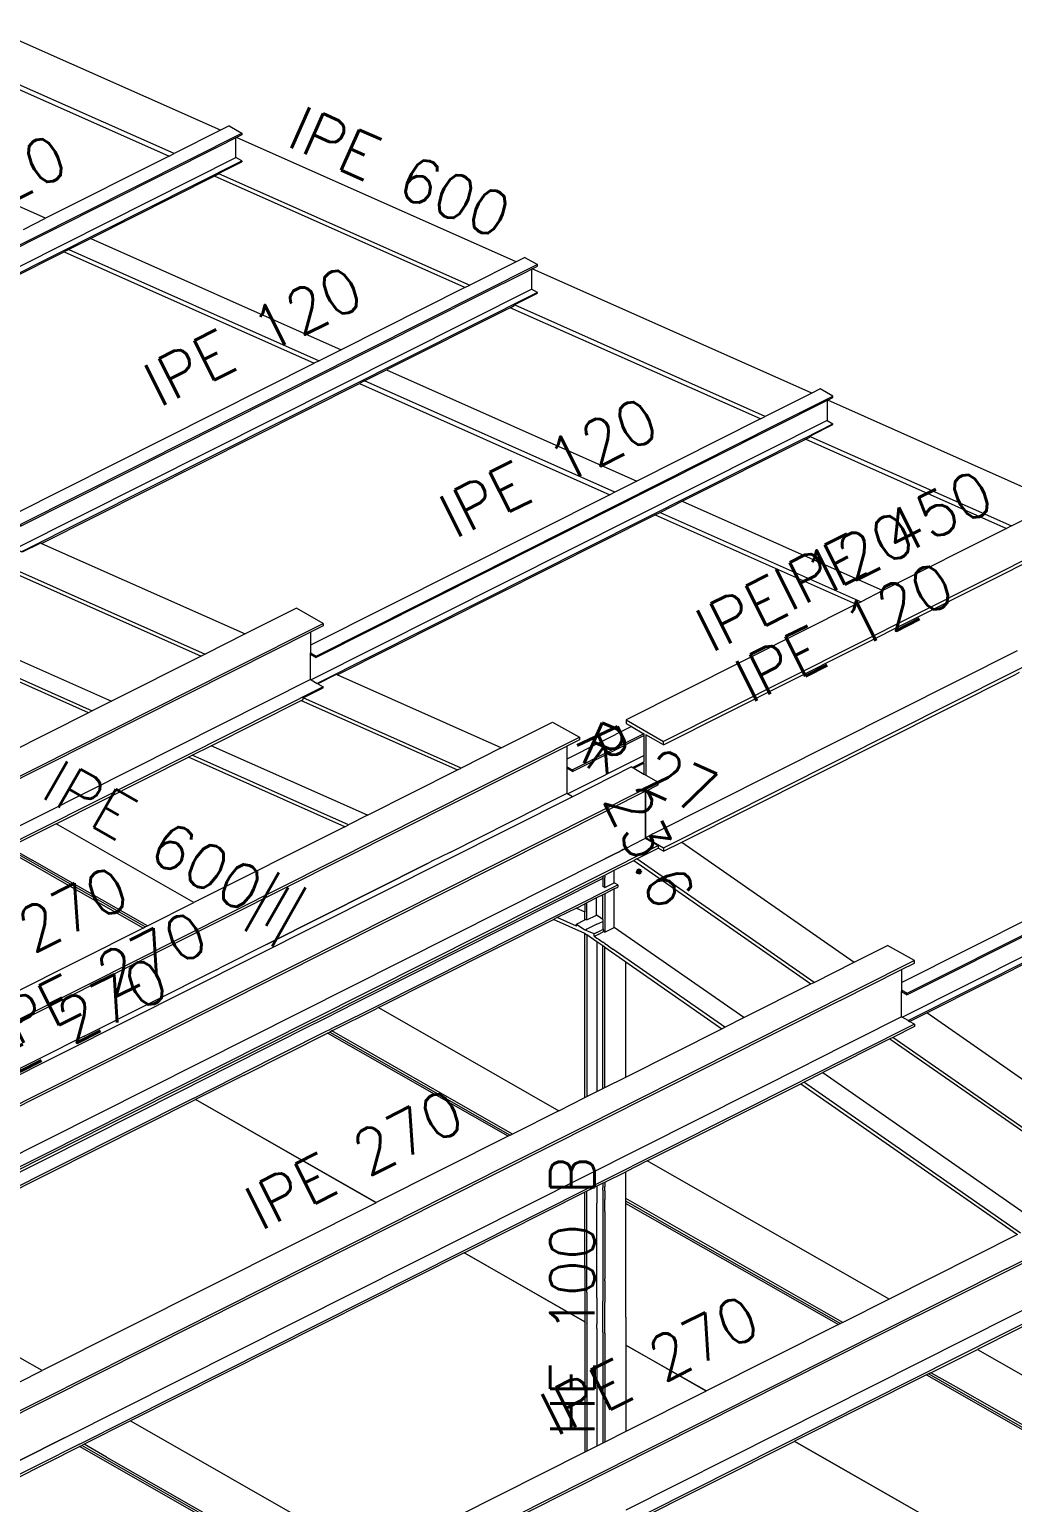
# Model space of a CAD drawing. Header units: millimetres. Extents: x 2 to 172, y 1 to 110.
# Drawn here: x 40.49 to 43.89, y 31.02 to 36.11 of the extents above; entities that cross this region are included whole.
import ezdxf
from ezdxf.enums import TextEntityAlignment as Align

# ---------------------------------------------------------------- set-up
doc = ezdxf.new("R2010")
doc.units = ezdxf.units.MM
doc.layers.add('BARRAS_DE_ACERO', color=7, linetype='Continuous', lineweight=9)
doc.layers.add('REFERENCIA_DE_LAS_BARRAS', color=2, linetype='Continuous', lineweight=9)
doc.styles.add('CYPETXT', font='romans__.ttf', dxfattribs={"height": 0.2})

msp = doc.modelspace()

# ---------------------------------------------------------------- linework, layer by layer
at = {"layer": 'BARRAS_DE_ACERO'}
for p, q in [((41.1551, 35.762), (40.1888, 36.1917)), ((40.1127, 36.0574), (40.9777, 35.6728)), ((40.9947, 35.6813), (40.1298, 36.066)), ((40.5008, 35.3857), (41.2285, 35.7519)), ((41.1847, 35.7769), (41.2285, 35.7519)), ((41.2285, 35.7519), (41.2285, 35.7466)), ((41.1463, 35.7052), (39.4426, 34.8479)), ((41.2081, 35.7363), (41.1463, 35.7052)), ((41.2285, 35.7466), (41.2104, 35.7374)), ((40.9777, 35.6728), (40.9947, 35.6813)), ((41.1483, 35.613), (41.2285, 35.6533)), ((41.2285, 35.6559), (41.2285, 35.6533)), ((41.1343, 35.6031), (40.7069, 35.3881)), ((41.1483, 35.6102), (41.1343, 35.6031)), ((41.9993, 35.2184), (41.1343, 35.6031)), ((41.1483, 35.613), (41.1483, 35.6102)), ((41.1483, 35.613), (42.0162, 35.227)), ((40.4745, 35.4196), (40.5503, 35.4577)), ((39.4426, 34.8532), (40.5008, 35.3857)), ((40.6311, 35.3499), (40.6141, 35.3414)), ((40.6141, 35.3414), (41.479, 34.9567)), ((40.7069, 35.3881), (40.6311, 35.3499)), ((40.6311, 35.3499), (41.496, 34.9652)), ((40.7069, 35.3881), (41.5718, 35.0034)), ((42.2501, 35.2976), (40.4641, 34.3989)), ((42.2062, 35.3226), (42.2501, 35.2976)), ((42.2319, 35.2831), (42.2501, 35.2923)), ((42.2501, 35.2923), (42.2501, 35.2976)), ((42.2501, 35.2016), (40.4671, 34.3045)), ((41.9993, 35.2184), (42.0162, 35.227)), ((42.2501, 35.2016), (42.2297, 35.2132)), ((42.1558, 35.1488), (41.7284, 34.9338)), ((42.1558, 35.1488), (42.1699, 35.1559)), ((43.0208, 34.7641), (42.1558, 35.1488)), ((42.173, 35.1573), (42.1699, 35.1587)), ((42.1699, 35.1559), (42.1699, 35.1587)), ((43.0378, 34.7727), (42.173, 35.1573)), ((41.6526, 34.8956), (41.7284, 34.9338)), ((41.7284, 34.9338), (42.5934, 34.5491)), ((40.5362, 34.3339), (41.6356, 34.8871)), ((41.6526, 34.8956), (41.6356, 34.8871)), ((41.6356, 34.8871), (42.5006, 34.5024)), ((42.5176, 34.5109), (41.6526, 34.8956)), ((43.2534, 34.8288), (43.2716, 34.838)), ((43.2716, 34.838), (43.2716, 34.8433)), ((43.2512, 34.8277), (41.4856, 33.9393)), ((43.2534, 34.8288), (43.2512, 34.8277)), ((43.2512, 34.8277), (43.2512, 34.7589)), ((44.0492, 34.4749), (43.2534, 34.8288)), ((43.2512, 34.7589), (41.4682, 33.8618)), ((42.5366, 34.4735), (43.0775, 34.7457)), ((43.0208, 34.7641), (42.5934, 34.5491)), ((43.0208, 34.7641), (43.0378, 34.7727)), ((43.1717, 34.697), (43.2716, 34.7473)), ((43.2512, 34.7589), (43.2716, 34.7473)), ((43.1717, 34.697), (41.4887, 33.8502)), ((42.7499, 34.4795), (43.1773, 34.6945)), ((43.1773, 34.6945), (43.1914, 34.7016)), ((43.1773, 34.6945), (43.8719, 34.3856)), ((43.1946, 34.7029), (43.8889, 34.3942)), ((42.5934, 34.5491), (42.5176, 34.5109)), ((42.5006, 34.5024), (41.4659, 33.9818)), ((42.5176, 34.5109), (42.5006, 34.5024)), ((42.6741, 34.4413), (42.7499, 34.4795)), ((42.7499, 34.4795), (43.4445, 34.1706)), ((41.4856, 33.9446), (42.5366, 34.4735)), ((41.5577, 33.8796), (42.6571, 34.4328)), ((42.6571, 34.4328), (42.6741, 34.4413)), ((42.6571, 34.4328), (43.3517, 34.1239)), ((42.6741, 34.4413), (43.3687, 34.1324)), ((43.8889, 34.3942), (44.0492, 34.4749)), ((42.6864, 33.6371), (44.2101, 34.4038)), ((44.1339, 34.3778), (42.6864, 33.6495)), ((43.8719, 34.3856), (43.4445, 34.1706)), ((43.8889, 34.3942), (43.8719, 34.3856)), ((40.5362, 34.3339), (40.5333, 34.3352)), ((40.5362, 34.3339), (41.2401, 34.0209)), ((40.4122, 34.2454), (41.0885, 33.9446)), ((40.4191, 34.2547), (41.1016, 33.9512)), ((43.4445, 34.1706), (43.3687, 34.1324)), ((43.3517, 34.1239), (42.5564, 33.7237)), ((43.3687, 34.1324), (43.3517, 34.1239)), ((40.1012, 34.0889), (40.7776, 33.7882)), ((41.5099, 34.0574), (41.4175, 34.1101)), ((40.6987, 33.7485), (40.0223, 34.0492)), ((40.0354, 34.0558), (40.7118, 33.755)), ((41.1932, 33.898), (41.5099, 34.0574)), ((41.4659, 34.0267), (41.1967, 33.8912)), ((41.5099, 34.0488), (41.4659, 34.0267)), ((41.4659, 34.0267), (41.4659, 33.9818)), ((41.5099, 34.0574), (41.5099, 34.0488)), ((41.4659, 33.9818), (41.4659, 33.9558)), ((41.1016, 33.9512), (41.0885, 33.9446)), ((41.4659, 33.9505), (41.4659, 33.9558)), ((41.4659, 33.9558), (41.4856, 33.9446)), ((41.4659, 33.8631), (41.4659, 33.9505)), ((41.4659, 33.9505), (41.4856, 33.9393)), ((41.4856, 33.9446), (41.4856, 33.9393)), ((42.649, 33.3294), (43.9096, 33.9637)), ((37.865, 32.2234), (41.1932, 33.898)), ((41.1967, 33.8912), (38.4358, 32.502)), ((41.1932, 33.898), (41.1932, 33.898)), ((41.5548, 33.8809), (41.491, 33.8488)), ((41.5577, 33.8796), (41.5548, 33.8809)), ((42.1254, 33.6271), (41.5577, 33.8796)), ((41.4659, 33.8631), (38.1169, 32.1779)), ((41.5099, 33.838), (39.9514, 33.0538)), ((41.4659, 33.8631), (41.4682, 33.8618)), ((41.4682, 33.8618), (41.4887, 33.8502)), ((41.491, 33.8488), (41.4887, 33.8502)), ((41.491, 33.8488), (41.5099, 33.838)), ((41.4337, 33.7911), (41.4406, 33.7946)), ((41.4337, 33.7911), (41.9738, 33.5509)), ((41.9869, 33.5575), (41.4406, 33.8004)), ((41.4406, 33.7946), (41.4406, 33.8004)), ((42.1254, 33.6271), (42.3028, 33.7164)), ((42.5564, 33.7237), (42.6864, 33.6495)), ((42.5564, 33.7237), (42.5564, 33.7114)), ((41.7018, 33.3148), (42.3952, 33.6637)), ((42.5751, 33.7007), (42.3513, 33.588)), ((42.6182, 33.6753), (42.3709, 33.5509)), ((42.3709, 33.5456), (42.6182, 33.67)), ((42.5564, 33.7114), (42.5751, 33.7007)), ((42.5751, 33.7007), (42.6182, 33.6761)), ((42.6864, 33.6371), (42.6246, 33.6724)), ((41.6629, 33.3944), (41.1228, 33.6346)), ((41.7767, 33.3438), (42.3513, 33.6329)), ((42.1254, 33.6271), (41.9869, 33.5575)), ((42.6864, 33.6371), (42.6864, 33.6495)), ((41.584, 33.3547), (41.0439, 33.5949)), ((41.5971, 33.3613), (41.057, 33.6015)), ((42.3513, 33.5621), (42.3709, 33.5509)), ((42.3536, 33.4681), (42.6182, 33.6012)), ((42.5752, 33.561), (42.3709, 33.4582)), ((42.5752, 33.561), (42.5783, 33.5592)), ((42.5783, 33.5592), (42.6182, 33.5793)), ((42.5832, 33.5564), (42.5783, 33.5592)), ((42.6182, 33.574), (42.6182, 33.5364)), ((45.1521, 33.5904), (43.5286, 32.7736)), ((41.6629, 33.3944), (41.9738, 33.5509)), ((41.9738, 33.5509), (41.9869, 33.5575)), ((42.3709, 33.5509), (42.3709, 33.5456)), ((42.5832, 33.5564), (42.6182, 33.5364)), ((42.6182, 33.5364), (42.6246, 33.5328)), ((42.6246, 33.4866), (42.6676, 33.5082)), ((42.6676, 33.4996), (42.6676, 33.5082)), ((42.3709, 33.4582), (20.7061, 22.557)), ((42.6182, 33.4834), (39.646, 31.9878)), ((42.3513, 33.4694), (42.2601, 33.4235)), ((42.3536, 33.4681), (42.3513, 33.4694)), ((42.3709, 33.4582), (42.3536, 33.4681)), ((42.6237, 33.4775), (42.494, 33.4123)), ((42.6246, 33.4866), (42.6182, 33.4834)), ((42.6246, 33.478), (42.6237, 33.4775)), ((42.6237, 33.314), (42.6237, 33.4775)), ((42.6246, 33.478), (42.6676, 33.4996)), ((42.6246, 33.3171), (42.6246, 33.478)), ((38.8493, 31.5783), (42.4935, 33.412)), ((41.9492, 33.2671), (42.2601, 33.4235)), ((42.494, 33.4123), (42.4935, 33.412)), ((41.0632, 33.0927), (40.5864, 33.3648)), ((41.584, 33.3547), (41.5971, 33.3613)), ((41.6629, 33.3944), (41.5971, 33.3613)), ((27.8158, 26.3191), (41.7767, 33.3438)), ((40.5235, 32.7219), (41.7018, 33.3148)), ((41.584, 33.3547), (41.0632, 33.0927)), ((42.6246, 33.3171), (42.6385, 33.3241)), ((42.649, 33.3294), (42.6385, 33.3241)), ((40.8877, 33.0044), (40.4109, 33.2764)), ((40.895, 33.008), (40.4182, 33.2801)), ((42.6596, 33.2848), (41.4661, 32.6843)), ((41.9492, 33.2671), (41.8834, 33.234)), ((41.9492, 33.2671), (41.8834, 33.234)), ((42.483, 33.2432), (42.516, 33.2598)), ((42.516, 33.2598), (42.483, 33.2432)), ((42.5345, 33.2691), (42.516, 33.2598)), ((42.516, 33.2598), (42.516, 33.2598)), ((42.5352, 33.2694), (42.5345, 33.2691)), ((42.5345, 33.2691), (42.5345, 33.2691)), ((42.5367, 33.2702), (42.5352, 33.2695)), ((42.5352, 33.2694), (42.5367, 33.2702)), ((42.5368, 33.2702), (42.5367, 33.2702)), ((42.5529, 33.2783), (42.5368, 33.2702)), ((42.5935, 33.243), (42.6676, 33.2803)), ((42.6676, 33.2889), (42.6596, 33.2848)), ((42.6676, 33.2889), (42.6676, 33.2803)), ((42.6864, 33.2695), (42.6676, 33.2803)), ((42.6864, 33.2695), (42.7489, 33.3009)), ((42.6864, 33.2819), (42.6864, 33.2695)), ((42.7489, 33.3009), (43.3446, 32.8861)), ((39.0496, 31.5156), (42.4761, 33.2397)), ((40.9028, 33.012), (40.5042, 33.2394)), ((41.316, 32.9485), (41.8703, 33.2274)), ((41.8703, 33.2274), (41.8834, 33.234)), ((41.8703, 33.2274), (41.8834, 33.234)), ((41.8703, 33.2274), (41.8703, 33.2274)), ((41.8834, 33.234), (41.8834, 33.234)), ((42.4761, 33.2397), (42.483, 33.2432)), ((42.4761, 33.2397), (42.483, 33.2432)), ((42.483, 33.2432), (42.483, 33.2432)), ((42.483, 33.1874), (42.516, 33.204)), ((42.516, 33.204), (42.5832, 33.2378)), ((42.5935, 33.243), (42.5832, 33.2378)), ((42.5832, 33.2378), (43.1957, 32.8112)), ((43.2061, 32.8164), (42.5935, 33.243)), ((43.5286, 32.7789), (44.383, 33.2087)), ((41.477, 32.6812), (42.4761, 33.1839)), ((42.4761, 33.1751), (41.6485, 32.7587)), ((42.4761, 33.1839), (42.483, 33.1874)), ((42.4761, 33.1839), (42.4761, 33.1751)), ((42.4761, 33.1751), (42.4761, 33.1482)), ((42.483, 33.1834), (42.483, 33.1874)), ((42.483, 33.1834), (42.483, 33.1786)), ((42.483, 33.1443), (42.483, 33.1786)), ((42.528, 33.154), (42.528, 33.1454)), ((42.483, 33.1443), (42.4761, 33.1482)), ((42.516, 33.1394), (42.528, 33.1454)), ((40.9028, 33.012), (41.0632, 33.0927)), ((42.3848, 33.0734), (42.319, 33.0403)), ((42.3848, 33.0734), (42.4145, 33.0883)), ((42.3848, 33.0734), (42.4145, 33.0602)), ((42.4214, 33.0918), (42.4145, 33.0883)), ((42.4145, 33.0883), (42.4145, 33.0602)), ((42.4145, 33.0327), (42.4145, 33.0602)), ((42.4214, 33.0327), (42.4214, 33.0918)), ((40.8877, 33.0044), (40.4316, 32.7749)), ((40.8877, 33.0044), (40.895, 33.008)), ((40.895, 33.008), (40.9028, 33.012)), ((41.7005, 32.7291), (42.3059, 33.0337)), ((42.4145, 32.9854), (42.3059, 33.0337)), ((42.3851, 33.0109), (42.3857, 33.0182)), ((42.3857, 33.0182), (42.4145, 33.0327)), ((42.3857, 33.0182), (42.4145, 32.9981)), ((42.4145, 33.0327), (42.4185, 33.0347)), ((42.4214, 32.9998), (42.4163, 32.9973)), ((42.4185, 33.0347), (42.4214, 33.0327)), ((42.4214, 33.0327), (42.4544, 33.0493)), ((42.4556, 33.0171), (42.4214, 32.9998)), ((42.46, 33.0454), (42.4544, 33.0493)), ((42.4556, 33.0171), (42.4761, 33.0274)), ((42.46, 33.0454), (42.46, 33.0454)), ((42.4761, 33.0342), (42.46, 33.0454)), ((42.46, 32.9906), (42.4761, 32.9987)), ((42.4761, 33.0342), (42.4761, 33.0274)), ((42.4761, 33.0274), (42.4761, 33.0014)), ((42.4761, 33.0014), (42.479, 33.0002)), ((42.4943, 32.9955), (42.5104, 33.0036)), ((42.5104, 33.0036), (42.516, 33.0064)), ((42.9639, 32.6945), (42.516, 33.0064)), ((41.316, 32.9485), (41.1556, 32.8678)), ((41.316, 32.9485), (41.316, 32.9485)), ((42.416, 32.9971), (42.4145, 32.9981)), ((42.4145, 32.4181), (42.4145, 32.9854)), ((42.416, 32.9847), (42.4145, 32.9854)), ((42.416, 32.9971), (42.4163, 32.9973)), ((42.4214, 32.9947), (42.416, 32.9971)), ((42.416, 32.9847), (42.4214, 32.981)), ((42.4214, 32.981), (42.4214, 32.4215)), ((42.4556, 32.9571), (42.4214, 32.981)), ((42.4556, 32.9884), (42.4462, 32.9837)), ((42.4468, 32.9756), (42.4556, 32.98)), ((42.4468, 32.9756), (42.4556, 32.9695)), ((42.4556, 32.9884), (42.46, 32.9906)), ((42.46, 32.9822), (42.4556, 32.98)), ((42.4556, 32.9695), (42.46, 32.9664)), ((42.4556, 32.9571), (42.4556, 32.4387)), ((42.4761, 32.9428), (42.4556, 32.9571)), ((42.46, 32.9822), (42.4756, 32.9901)), ((42.46, 32.9664), (42.4761, 32.9552)), ((42.4761, 32.9903), (42.4756, 32.9901)), ((42.4796, 32.9921), (42.4761, 32.9903)), ((42.483, 32.9504), (42.4761, 32.9552)), ((42.483, 32.9898), (42.4796, 32.9921)), ((42.483, 32.9504), (42.4833, 32.9502)), ((42.4943, 32.9426), (42.4833, 32.9502)), ((42.4761, 32.4491), (42.4761, 32.9428)), ((42.483, 32.938), (42.4761, 32.9428)), ((42.483, 32.4525), (42.483, 32.938)), ((42.483, 32.938), (42.5559, 32.8873)), ((42.4943, 32.9426), (42.5104, 32.9313)), ((43.3446, 32.8861), (43.4605, 32.9444)), ((41.1405, 32.8601), (40.6844, 32.6307)), ((41.1405, 32.8601), (41.1478, 32.8638)), ((41.1405, 32.8601), (41.1478, 32.8638)), ((41.1556, 32.8678), (41.1478, 32.8638)), ((41.1478, 32.8638), (41.1478, 32.8638)), ((41.1556, 32.8678), (41.1556, 32.8678)), ((43.5529, 32.8917), (41.785, 32.0021)), ((42.5559, 32.4892), (42.5559, 32.8873)), ((43.2061, 32.8164), (43.3446, 32.8861)), ((43.296, 32.7537), (43.509, 32.8609)), ((43.1957, 32.8112), (43.2061, 32.8164)), ((41.6485, 32.7587), (41.5406, 32.7044)), ((43.296, 32.7537), (42.4556, 32.3309)), ((43.509, 32.7901), (43.5286, 32.7789)), ((43.509, 32.6974), (43.509, 32.7848)), ((43.509, 32.7848), (43.5286, 32.7736)), ((43.5286, 32.7736), (43.5286, 32.7789)), ((38.7064, 31.8076), (40.5235, 32.7219)), ((41.4882, 32.678), (41.5406, 32.7044)), ((41.5401, 32.6484), (41.6926, 32.7251)), ((41.5556, 32.6648), (41.6925, 32.7336)), ((41.7005, 32.7291), (41.6926, 32.7251)), ((43.509, 32.6974), (43.1901, 32.5369)), ((43.5317, 32.6844), (43.5113, 32.6961)), ((41.4661, 32.6843), (39.0148, 31.4509)), ((41.477, 32.6812), (40.0486, 31.9624)), ((41.1846, 32.5253), (41.473, 32.6704)), ((41.5169, 32.6453), (41.2285, 32.5002)), ((41.4732, 32.6705), (41.473, 32.6704)), ((41.4803, 32.6741), (41.4881, 32.678)), ((41.4881, 32.678), (41.4882, 32.678)), ((41.5321, 32.6529), (41.5169, 32.6453)), ((41.5415, 32.6577), (41.5321, 32.6529)), ((41.5401, 32.6484), (41.5323, 32.6444)), ((41.5323, 32.6444), (42.1565, 32.2882)), ((42.1643, 32.2922), (41.5401, 32.6484)), ((41.5556, 32.6648), (41.5415, 32.6577)), ((43.5529, 32.6723), (43.1636, 32.4764)), ((43.5529, 32.6723), (43.5366, 32.6816)), ((40.6838, 32.6304), (39.53, 32.0498)), ((40.6838, 32.6304), (39.53, 32.0498)), ((40.6838, 32.6304), (40.6844, 32.6307)), ((40.6838, 32.6304), (40.6844, 32.6307)), ((40.6838, 32.6304), (40.6838, 32.6304)), ((40.6844, 32.6307), (40.6844, 32.6307)), ((42.1492, 32.2846), (41.525, 32.6407)), ((43.4685, 32.6212), (43.2366, 32.5045)), ((43.4685, 32.6212), (44.2005, 32.1114)), ((41.0163, 32.4406), (41.1846, 32.5253)), ((41.0603, 32.4155), (41.2075, 32.4896)), ((41.2366, 32.4956), (41.0689, 32.4113)), ((41.2075, 32.4896), (41.2285, 32.5002)), ((43.1708, 32.4714), (43.2366, 32.5045)), ((43.2366, 32.5045), (43.9854, 31.983)), ((39.231, 31.5423), (41.0163, 32.4406)), ((41.9898, 31.8858), (43.1636, 32.4764)), ((42.4214, 32.4215), (42.4556, 32.4387)), ((42.4556, 32.4387), (42.4761, 32.4491)), ((42.4761, 32.4491), (42.483, 32.4525)), ((43.1605, 32.4662), (43.9092, 31.9447)), ((43.9196, 31.9499), (43.1708, 32.4714)), ((41.0603, 32.4155), (39.1448, 31.4517)), ((39.9145, 31.8304), (41.0683, 32.411)), ((41.0683, 32.411), (41.0689, 32.4113)), ((41.6926, 32.0548), (41.0683, 32.411)), ((41.6931, 32.0551), (41.0689, 32.4113)), ((42.4145, 32.4181), (42.4214, 32.4215)), ((42.3247, 32.3729), (42.1643, 32.2922)), ((42.4556, 32.3309), (39.8641, 31.0269)), ((42.1565, 32.2882), (42.1643, 32.2922)), ((42.6295, 32.199), (42.5559, 32.162)), ((43.466, 31.7217), (42.6295, 32.199)), ((42.483, 32.1253), (42.5559, 32.162)), ((42.5559, 32.0688), (42.5559, 32.162)), ((43.5664, 31.6644), (44.5305, 32.1495)), ((42.4761, 32.1219), (42.4556, 32.1115)), ((42.4556, 32.1099), (42.4556, 32.0535)), ((42.4761, 32.1219), (42.483, 32.1253)), ((42.4761, 32.1219), (42.4761, 32.1143)), ((42.4761, 32.1143), (42.4761, 32.1058)), ((42.4761, 32.1143), (42.4761, 32.1143)), ((42.4761, 32.0982), (42.4761, 32.1058)), ((42.4761, 32.0982), (42.4761, 32.0697)), ((42.483, 32.1253), (42.483, 32.1104)), ((42.483, 32.1019), (42.483, 32.1104)), ((42.483, 32.1104), (42.483, 32.1104)), ((42.483, 32.0957), (42.483, 32.1019)), ((42.483, 32.0957), (42.483, 32.0943)), ((42.483, 32.0943), (42.483, 32.0661)), ((41.6926, 32.0548), (40.5387, 31.4742)), ((41.6926, 32.0548), (41.6931, 32.0551)), ((42.4556, 31.7262), (42.4556, 32.0535)), ((42.4761, 32.0697), (42.4761, 32.0223)), ((42.483, 32.0249), (42.483, 32.0661)), ((43.3056, 31.641), (42.5559, 32.0688)), ((42.5559, 32.0603), (42.5559, 32.0688)), ((42.5559, 32.0525), (42.5559, 32.0603)), ((42.6646, 31.9983), (42.5559, 32.0603)), ((42.5559, 32.0525), (43.2904, 31.6334)), ((42.5559, 31.7428), (42.5559, 32.0525)), ((39.8641, 31.0356), (41.785, 32.0021)), ((42.4761, 32.0223), (42.4761, 31.7883)), ((42.483, 32.0249), (42.483, 31.792)), ((42.6646, 31.9983), (43.2977, 31.637)), ((44.5744, 31.9609), (42.4145, 30.874)), ((43.9092, 31.9447), (43.466, 31.7217)), ((40.6672, 31.2203), (41.9898, 31.8858)), ((41.9973, 31.8809), (40.8435, 31.3004)), ((41.9973, 31.8809), (41.9978, 31.8812)), ((42.4145, 31.6428), (41.9973, 31.8809)), ((41.9978, 31.8812), (42.4145, 31.6434)), ((43.8711, 31.8263), (44.0389, 31.9108)), ((40.5387, 31.4742), (39.9145, 31.8304)), ((42.4145, 31.8235), (42.4145, 31.7497)), ((42.4761, 31.7883), (42.4761, 31.7145)), ((42.483, 31.7844), (42.483, 31.792)), ((42.483, 31.7844), (42.483, 31.7106)), ((43.8711, 31.8263), (43.2713, 31.5245)), ((42.4214, 31.7442), (42.4214, 31.7458)), ((42.4214, 31.7442), (42.4214, 31.7364)), ((42.4556, 31.7262), (42.4556, 31.6354)), ((42.5559, 31.6596), (42.5559, 31.7428)), ((42.4761, 31.6077), (42.4761, 31.7145)), ((43.5664, 31.6644), (40.8811, 30.3132)), ((42.4145, 31.6428), (42.4145, 31.1926)), ((42.4214, 31.6524), (42.4214, 31.6395)), ((42.4214, 31.6389), (42.4214, 31.6395)), ((42.4214, 31.6389), (42.4214, 31.1961)), ((42.4556, 31.6194), (42.4556, 31.6354)), ((42.5559, 31.6596), (42.5559, 31.5628)), ((43.2904, 31.6334), (42.8344, 31.4039)), ((43.2977, 31.637), (43.2904, 31.6334)), ((42.4556, 31.6194), (42.4556, 31.2133)), ((42.4761, 31.6077), (42.4761, 31.2236)), ((42.483, 31.6038), (42.483, 31.2271)), ((42.4214, 31.0968), (43.2713, 31.5245)), ((42.5559, 31.5628), (42.8344, 31.4039)), ((42.5559, 31.5622), (42.5559, 31.5628)), ((42.5559, 31.5622), (42.5559, 31.2638)), ((42.8338, 31.4036), (42.5559, 31.5622)), ((43.6103, 31.4671), (43.7707, 31.5478)), ((43.7707, 31.5478), (44.2005, 31.3026)), ((40.3784, 31.3935), (40.5387, 31.4742)), ((44.1871, 31.138), (43.6885, 31.4225)), ((40.8435, 31.3004), (40.6831, 31.2197)), ((40.8435, 31.3004), (41.68, 30.823)), ((40.6672, 31.2203), (39.3914, 30.5783)), ((43.0865, 31.2594), (42.5559, 30.9924)), ((43.1385, 31.2297), (42.5559, 30.9366)), ((43.886, 30.8032), (43.1385, 31.2297)), ((43.1391, 31.23), (43.8866, 30.8035)), ((41.5045, 30.7347), (40.6679, 31.212)), ((41.5118, 30.7384), (40.6752, 31.2157)), ((40.7613, 31.175), (41.5196, 30.7423)), ((41.1408, 30.4525), (42.4214, 31.0968))]:
    msp.add_line(p, q, dxfattribs=at)
for points in [[(40.9777, 35.6728), (40.5503, 35.4577), (39.6853, 35.8424)], [(41.1847, 35.7769), (41.1551, 35.762), (40.9947, 35.6813)], [(39.4252, 34.7704), (41.2081, 35.6675), (41.2081, 35.7363)], [(42.1766, 35.3077), (41.2104, 35.7374), (41.2081, 35.7363)], [(39.4252, 34.7704), (39.4456, 34.7588), (41.2285, 35.6559), (41.2081, 35.6675)], [(39.5118, 34.7895), (39.5147, 34.7882), (40.6141, 35.3414)], [(42.2062, 35.3226), (42.1766, 35.3077), (42.0162, 35.227)], [(42.0545, 35.1939), (42.205, 35.2696), (42.2297, 35.282)], [(43.1981, 34.8534), (42.2319, 35.2831), (42.2297, 35.282), (42.2297, 35.2132)], [(40.5333, 34.3352), (40.4695, 34.3031), (40.4671, 34.3045), (40.4468, 34.3161), (42.2297, 35.2132)], [(40.4641, 34.3989), (40.4641, 34.3936), (42.0545, 35.1939)], [(41.9993, 35.2184), (41.5718, 35.0034), (41.496, 34.9652), (41.479, 34.9567)], [(42.1699, 35.1587), (42.2501, 35.199), (42.2501, 35.2016)], [(40.4444, 34.481), (40.4444, 34.4361), (41.479, 34.9567)], [(43.2278, 34.8683), (43.1981, 34.8534), (43.0378, 34.7727)], [(43.0775, 34.7457), (43.2716, 34.8433), (43.2278, 34.8683)], [(43.1914, 34.7044), (43.2716, 34.7447), (43.2716, 34.7473)], [(43.1915, 34.7043), (43.1914, 34.7044), (43.1914, 34.7016)], [(43.1915, 34.7043), (43.1943, 34.7031), (43.1946, 34.7029)], [(43.8868, 33.8859), (44.4724, 34.1805), (44.4106, 34.2158)], [(41.4175, 34.1101), (41.2401, 34.0209), (41.1016, 33.9512)], [(41.0885, 33.9446), (40.7776, 33.7882), (40.7118, 33.755), (40.6987, 33.7485), (40.2817, 33.5386)], [(42.6246, 33.3171), (42.6864, 33.2819), (43.8868, 33.8859)], [(42.7489, 33.3009), (43.8998, 33.8801), (43.9168, 33.8886)], [(41.4406, 33.8004), (41.5099, 33.8352), (41.5099, 33.838)], [(40.5864, 33.3648), (41.0439, 33.5949), (41.057, 33.6015), (41.1228, 33.6346), (41.4337, 33.7911)], [(42.3028, 33.7164), (42.3952, 33.6637), (42.3952, 33.6551)], [(42.6182, 33.6761), (42.6182, 33.6753), (42.6182, 33.67), (42.6182, 33.6012), (42.6182, 33.5793)], [(42.6246, 33.6724), (42.6246, 33.5328), (42.6676, 33.5082)], [(42.3952, 33.6551), (42.3513, 33.6329), (42.3513, 33.588)], [(42.3513, 33.588), (42.3513, 33.5621), (42.3513, 33.5568)], [(42.5832, 33.5564), (42.6182, 33.574), (42.6182, 33.5793)], [(43.509, 32.6974), (43.5113, 32.6961), (45.2942, 33.5932)], [(43.5317, 32.6844), (45.3146, 33.5815), (45.2942, 33.5932)], [(42.3709, 33.5456), (42.3513, 33.5568), (42.3513, 33.4694)], [(41.9492, 33.2671), (41.9492, 33.2671), (42.2601, 33.4235)], [(40.5864, 33.3648), (40.426, 33.2841), (40.5042, 33.2394)], [(42.6676, 33.2889), (42.6237, 33.314), (42.6156, 33.3099), (42.5529, 33.2784), (42.553, 33.2784)], [(42.516, 33.2598), (42.5345, 33.2691), (42.5352, 33.2695), (42.5352, 33.2694)], [(42.5368, 33.2702), (42.5368, 33.2702), (42.5367, 33.2702)], [(42.5529, 33.2783), (42.547, 33.2754), (42.5368, 33.2702)], [(42.5529, 33.2784), (42.5529, 33.2784), (42.553, 33.2784)], [(42.5529, 33.2784), (42.5529, 33.2784), (42.5529, 33.2783), (42.553, 33.2784)], [(41.8703, 33.2274), (41.316, 32.9485), (41.1556, 32.8678), (41.1478, 32.8638)], [(42.483, 33.1443), (42.516, 33.1609), (42.516, 33.204)], [(41.6925, 32.7336), (42.528, 33.154), (42.516, 33.1609)], [(43.509, 32.8609), (43.509, 32.816), (44.2005, 33.164)], [(42.4544, 33.0493), (42.4544, 33.1084), (42.4214, 33.0918)], [(42.4761, 33.0342), (42.4761, 33.1193), (42.4544, 33.1084)], [(42.516, 33.0064), (42.516, 33.1394), (42.483, 33.1228), (42.4761, 33.1193)], [(42.483, 33.1228), (42.483, 32.9898), (42.4943, 32.9955)], [(43.5956, 32.7112), (44.2005, 33.0156), (44.2689, 33.0501)], [(42.3851, 33.0109), (42.319, 33.0403), (42.3059, 33.0337)], [(42.4796, 32.9921), (42.479, 33.0002), (42.4761, 32.9987)], [(42.4468, 32.9756), (42.4462, 32.9837), (42.4214, 32.9947)], [(42.5559, 32.8873), (42.8877, 32.6562), (42.898, 32.6614), (42.5104, 32.9313)], [(43.509, 32.8609), (43.5529, 32.883), (43.5529, 32.8917), (43.4605, 32.9444)], [(41.1405, 32.8601), (41.1405, 32.8601), (40.6844, 32.6307)], [(42.898, 32.6614), (42.9639, 32.6945), (43.1957, 32.8112)], [(43.509, 32.816), (43.509, 32.7901), (43.509, 32.7848)], [(41.7005, 32.7291), (42.3247, 32.3729), (42.4145, 32.4181)], [(43.5317, 32.6844), (43.5366, 32.6816), (43.5956, 32.7112)], [(44.3024, 32.219), (44.2983, 32.2218), (44.2762, 32.2372), (44.2689, 32.2423), (44.2005, 32.2899), (43.5956, 32.7112)], [(41.2366, 32.4956), (41.525, 32.6407), (41.5323, 32.6444)], [(41.4732, 32.6705), (41.4755, 32.6716), (41.4803, 32.6741)], [(42.483, 32.4525), (42.5559, 32.4892), (42.8877, 32.6562)], [(43.5529, 32.6723), (43.5529, 32.6637), (43.4788, 32.6264)], [(44.2005, 32.1238), (43.4788, 32.6264), (43.4685, 32.6212)], [(40.6159, 31.2417), (42.4145, 32.1467), (43.1901, 32.5369)], [(42.6295, 32.199), (43.1605, 32.4662), (43.1708, 32.4714)], [(42.1565, 32.2882), (42.1492, 32.2846), (41.6931, 32.0551)], [(42.4145, 31.8235), (42.4145, 32.0909), (41.9978, 31.8812)], [(42.4214, 31.8196), (42.4214, 32.0943), (42.4145, 32.0909)], [(42.4556, 32.1099), (42.4556, 32.1115), (42.4214, 32.0943)], [(44.5532, 31.973), (44.5328, 31.9846), (44.5305, 31.9859), (43.0865, 31.2594)], [(42.4214, 31.7458), (42.4214, 31.7593), (42.4214, 31.8196)], [(42.4145, 31.7497), (42.4145, 31.7403), (42.4145, 31.6589)], [(42.4214, 31.7364), (42.4214, 31.655), (42.4214, 31.6524)], [(44.2005, 31.7419), (44.182, 31.7548), (43.7707, 31.5478)], [(42.483, 31.6038), (42.483, 31.709), (42.483, 31.7106)], [(43.466, 31.7217), (43.3056, 31.641), (43.2977, 31.637)], [(42.4145, 31.6589), (42.4145, 31.6434), (42.4145, 31.6428)], [(43.5952, 31.4595), (43.1391, 31.23), (43.1385, 31.2297)], [(44.1795, 31.1339), (43.6024, 31.4632), (43.5952, 31.4595), (44.2689, 31.075)], [(43.6885, 31.4225), (43.6103, 31.4671), (43.6024, 31.4632)], [(42.8344, 31.4039), (42.8338, 31.4036), (42.5559, 31.2638), (42.483, 31.2271), (42.4761, 31.2236), (42.4556, 31.2133), (42.4214, 31.1961), (42.4145, 31.1926), (41.68, 30.823)], [(40.7613, 31.175), (40.6831, 31.2197), (40.6752, 31.2157)], [(43.0865, 31.2594), (42.5559, 30.9924), (42.5559, 30.9924)], [(40.2119, 30.9826), (40.6679, 31.212), (40.6752, 31.2157)]]:
    msp.add_lwpolyline(points, dxfattribs=at)
msp.add_lwpolyline([(40.1599, 31.0122), (40.1599, 31.0122), (40.6159, 31.2417), (40.1599, 31.0122)], close=True, dxfattribs=at)

# ---------------------------------------------------------------- texts
at = {"layer": 'REFERENCIA_DE_LAS_BARRAS', "style": 'CYPETXT'}
for s, rotation, width, p, p2 in [('IPE 600', 335.9992, 0.844169, (41.376, 35.7113), (42.1119, 35.3837)), ('IPE 120', 26.7003, 0.844169, (39.9205, 35.256), (40.6401, 35.6179)), ('IPE 120', 26.7003, 0.844169, (40.942, 34.8017), (41.6616, 35.1636)), ('IPE 120', 26.7003, 0.844169, (41.9636, 34.3474), (42.6832, 34.7093)), ('IPE 450', 26.7003, 0.844169, (43.1213, 34.0958), (43.8409, 34.4578)), ('IPE 120', 26.7003, 0.844169, (42.8489, 33.9537), (43.5685, 34.3156)), ('IPE 120', 26.7003, 0.844169, (42.9851, 33.7783), (43.7047, 34.1402)), ('R 27', 335.9992, 0.78836, (42.3893, 33.5839), (42.825, 33.3899)), ('R 23.6', 295.2011, 0.80405, (42.3775, 33.6584), (42.6611, 33.0558)), ('IPE 600|I|', 330.2991, 0.866546, (40.5257, 33.4604), (41.3817, 32.9721)), ('IPE 270', 26.7003, 0.844169, (40.1335, 32.7274), (40.8531, 33.0893)), ('IPE 270', 26.7003, 0.844169, (40.4059, 32.5719), (41.1255, 32.9339)), ('IPE 270', 26.7003, 0.844169, (40.2697, 32.4119), (40.9893, 32.7739)), ('IPE 270', 26.7003, 0.844169, (41.2912, 31.9554), (42.0108, 32.3173)), ('HE 100 B', 90, 0.776302, (42.4475, 31.2474), (42.4475, 32.2149)), ('IPE 270', 26.7003, 0.844169, (42.3127, 31.2439), (43.0323, 31.6059))]:
    msp.add_text(s, height=0.15333, rotation=rotation, dxfattribs=dict(at, width=width)).set_placement(p, p2, align=Align.FIT)

doc.saveas('drawing.dxf')
